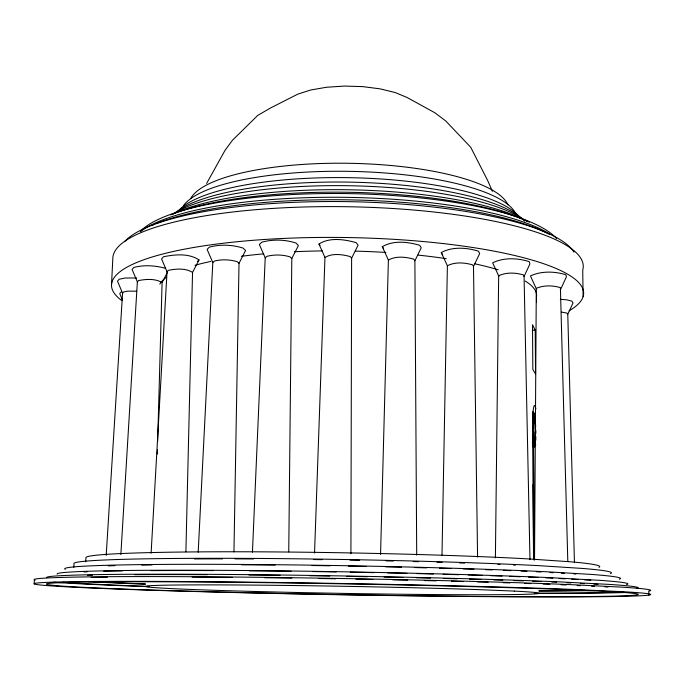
<?xml version="1.0" encoding="UTF-8"?>
<svg xmlns="http://www.w3.org/2000/svg" width="683" height="683" viewBox="0 0 683 683"><rect width="100%" height="100%" fill="white"/><g stroke="black" fill="none" stroke-linecap="round" stroke-linejoin="round"><path stroke-width="1.02" d="M350.917 553.742L351.617 258.208L358.097 245.137L356.15 242.636C344.437 239.349 329.59 237.112 318.961 244.044L324.963 257.474L314.547 553.051M534.533 559.642L536.3 288.363C543.728 285.101 552.709 285.315 560.401 287.637L567.804 561.341M535.506 419.678L535.446 421.804M288.747 551.847L291.803 258.567L298.386 245.547L296.046 243.063C285.135 239.468 273.106 239.204 262.007 242.106L259.335 244.454L265.217 257.841L252.445 552.214M495.397 557.883L498.667 275.753C506.24 272.141 515.605 272.56 523.511 274.959L524.066 276.444L529.974 559.608M233.953 551.907L239.016 263.288L245.598 250.465L242.952 248.049C232.169 244.685 220.344 244.19 209.399 247.109L207.103 249.397L212.806 262.571L198.19 552.282M441.995 555.313L447.382 265.764L441.286 252.548C452.359 246.469 466.728 247.536 478.501 251.207L479.628 253.615L473.49 266.481L477.579 557.063M532.766 442.686L532.757 443.216L532.86 437.47M185.896 551.779L192.546 272.423L199.026 259.941C189.003 253.128 174.95 254.392 163.519 256.757L161.564 258.908L167.036 271.732L151.105 553.256M157.312 454.075L157.431 449.815M157.671 441.295L162.093 282.566L167.446 272.321M380.559 554.468L388.388 260.078L382.309 246.691C393.229 240.151 407.896 241.782 419.695 245.308L421.223 247.784L414.888 260.804L416.707 555.159M533.577 443.233L533.602 446.332L533.321 442.84M535.549 424.399L535.643 426.977M111.525 284.7L112.849 257.875A235.251 55.707 1 0 1 357.457 206.94A235.251 55.707 1 0 1 582.727 270.067L583.111 296.644M85.717 561.81L85.93 557.712A256.928 9.357 1 0 1 246.614 551.787A256.928 9.357 1 0 1 528.574 558.916L571.782 561.887A256.928 9.357 1 0 1 598.923 567.334M73.807 567.283L74.003 563.603A268.769 8.691 1 0 1 241.791 558.361A268.769 8.691 1 0 1 538.076 565.609L583.077 568.478A268.769 8.691 1 0 1 610.448 573.592M34.15 583.982L34.389 579.884M120.848 554.639L137.36 281.9L132.101 269.469L133.817 267.446C144.156 264.722 155.229 265.482 165.465 268.308M106.198 555.39L122.573 293.186L117.519 281.174L119.09 279.287L125.006 278.015L136.685 277.981M535.72 430.307L535.796 433.278M534.943 440.168L534.738 438.998M533.961 419.601L533.884 421.027M533.969 440.108L535.293 439.707L535.592 445.41L535.557 444.94M534.097 420.438L533.799 414.675L534.097 420.446L532.86 420.463M560.786 289.02L566.403 276.88L565.874 274.762C554.605 271.211 541.286 270.912 530.435 275.898L536.343 288.832M574.446 562.732L567.778 314.274L573.037 302.928L571.893 301.152L566.48 299.777L560.308 299.342M524.066 276.444L529.948 263.894L529.171 261.623C517.594 257.943 503.687 257.337 492.648 262.87L498.889 276.308M206.642 183.411L225.014 150.38L232.365 140.357L257.773 115.367L270.818 107.837L297.788 94.143L310.705 90.002L326.645 87.236L344.445 86.075L362.733 86.621L380.089 88.85L395.201 92.547L406.957 97.421L434.738 112.704L445.7 120.908L470.698 147.229L487.619 180.414L492.426 191.36M121.275 291.88L119.756 293.622L122.59 300.383M122.573 293.186L123.666 291.957L127.687 291.129L136.634 291.197M137.36 281.9L138.547 280.576C146.171 279.091 155.237 278.442 162.093 282.566M167.036 271.732L168.394 270.314C176.188 268.786 185.639 267.949 192.546 272.423M197.583 261.35L199.026 259.941M212.806 262.571L214.394 261.077C221.847 259.173 229.847 259.506 237.197 261.7L239.016 263.288M265.217 257.841L267.053 256.296C274.617 254.409 282.753 254.588 290.19 256.936L291.803 258.567M324.963 257.474C332.288 252.941 342.26 254.426 350.259 256.569L351.617 258.208M388.388 260.078C395.901 255.792 405.762 256.876 413.821 259.181L414.888 260.804M447.382 265.764C454.98 261.785 464.653 262.503 472.696 264.902L473.49 266.481M532.219 330.239L535.216 330.162L535.557 374.062L532.834 369.443L532.501 324.758L535.216 330.162M561.093 584.75L566.079 584.99M577.152 585.527L580.226 585.673M591.563 586.219L594.662 586.373M604.976 586.868L608.066 587.021M551.574 581.984L556.628 582.232M566.796 582.744L570.903 582.958M580.277 583.427L584.46 583.641M593.851 584.11L598.026 584.324M545.521 577.792L552.871 578.185M559.129 578.527L565.302 578.851M571.688 579.201L578.083 579.543M584.469 579.884L590.863 580.226M541.073 572.004L538.127 571.833A268.965 7.701 1 0 0 536.326 571.748M549.969 572.525L553.059 572.704M561.332 573.191L564.457 573.37M573.805 573.916L575.889 574.044M561.435 312.08L566.984 313.104L567.778 314.274M532.595 414.701L532.74 419.507M535.301 422.487L535.438 417.262M318.961 244.044L320.054 245.282M382.309 246.691L383.487 248.33M441.286 252.548L442.644 254.921M534.055 439.715L534.149 440.194M535.293 439.707L535.387 440.176M534.567 440.219L534.405 438.836M535.796 440.211L535.796 436.488M534.277 438.452L534.055 437.436L534.004 443.207L534.285 438.46M533.534 414.752L533.38 413.454L533.414 414.837M648.85 595.115L648.756 591.068A308.315 6.48 1 0 0 621.299 587.107L570.518 584.622A308.315 6.48 1 0 0 219.858 576.913A308.315 6.48 1 0 0 35.132 580.157M536.496 302.091L536.454 296.789A189.08 41.202 1 0 0 525.21 281.046M533.611 447.356L534.456 560.069M533.09 484.614L533.636 559.787M533.551 559.223L532.552 422.572A26.389 2.501 88.9 0 1 535.856 408.835M159.822 284.145A189.08 41.202 1 0 1 166.575 277.23M194.954 265.294A189.08 41.202 1 0 1 210.825 261.427M241.338 256.304A189.08 41.202 1 0 1 263.723 253.837M294.373 251.737A189.08 41.202 1 0 1 322.385 250.909M355.348 251.122A189.08 41.202 1 0 1 385.929 252.454M418.09 255.109A189.08 41.202 1 0 1 446.221 258.661M474.89 263.834A189.08 41.202 1 0 1 498.189 269.776M121.378 300.272A236.105 51.686 1 0 1 355.04 237.701A236.105 51.686 1 0 1 569.067 310.808M172.893 214.172A187.594 48.22 1 0 1 346.409 185.691A187.594 48.22 1 0 1 522.649 218.85M190.642 198.659A159.95 44.062 1 0 1 350.985 163.322A159.95 44.062 1 0 1 507.879 204.857M183.198 206.146A168.172 45.257 1 0 1 353.265 171.424A168.172 45.257 1 0 1 515.785 213.881M178.613 210.68A174.583 46.111 1 0 1 352.94 177.751A174.583 46.111 1 0 1 520.523 218.415M174.865 213.258A180.978 47.118 1 0 1 348.21 182.113A180.978 47.118 1 0 1 522.154 218.705M523.426 219.9A180.978 47.118 1 0 1 524.57 221.087M174.097 213.386A197.626 49.979 1 0 1 353.529 189.874A197.626 49.979 1 0 1 527.344 221.463M170.554 214.897A205.933 51.49 1 0 1 351.608 192.333A205.933 51.49 1 0 1 529.368 222.18M140.715 231.05A213.25 52.89 1 0 1 349.909 193.639A213.25 52.89 1 0 1 556.628 238.64M140.357 231.733A217.348 53.283 1 0 1 338.512 197.267A217.348 53.283 1 0 1 549.644 233.953M151.694 225.518A221.855 53.906 1 0 1 153.82 224.596M156.023 223.674A221.855 53.906 1 0 1 357.294 200.042A221.855 53.906 1 0 1 548.799 234.047M124.596 241.671A228.498 55.033 1 0 1 354.622 201.784A228.498 55.033 1 0 1 574.01 252.129M194.493 558.933A257.132 8.307 1 0 1 222.573 558.865M235.054 558.89A257.132 8.307 1 0 1 253.547 558.959M313.779 559.548A257.132 8.307 1 0 1 322.205 559.667M349.969 560.128A257.132 8.307 1 0 1 359.617 560.316M386.1 560.88A257.132 8.307 1 0 1 393.365 561.05M413.189 561.546A257.132 8.307 1 0 1 418.653 561.699M436.932 562.22A257.132 8.307 1 0 1 442.2 562.382M459.591 562.946A257.132 8.307 1 0 1 464.534 563.116M497.898 564.389A257.132 8.307 1 0 1 500.041 564.482M513.437 565.072A257.132 8.307 1 0 1 515.417 565.165M108.213 565.848A268.965 7.701 1 0 1 114.923 565.644M141.722 565.089A268.965 7.701 1 0 1 152.07 564.952M241.594 564.815A268.965 7.701 1 0 1 275.147 565.08M312.097 565.524A268.965 7.701 1 0 1 330.094 565.797M348.304 566.113A268.965 7.701 1 0 1 366.523 566.455M385.588 566.856A268.965 7.701 1 0 1 401.493 567.223M414.666 567.547A268.965 7.701 1 0 1 426.627 567.863M439.468 568.213A268.965 7.701 1 0 1 450.976 568.555M463.185 568.93A268.965 7.701 1 0 1 473.993 569.28M485.562 569.682A268.965 7.701 1 0 1 492.358 569.929M503.371 570.339A268.965 7.701 1 0 1 510.833 570.638M521.069 571.065A268.965 7.701 1 0 1 526.96 571.321M65.346 569.323A277.93 7.974 1 0 1 231.904 564.38A277.93 7.974 1 0 1 545.469 571.714L591.837 574.446A277.93 7.974 1 0 1 619.327 579.184M84.146 571.936A278.126 6.975 1 0 1 87.313 571.799M103.696 571.278A278.126 6.975 1 0 1 122.445 570.92M150.943 570.621A278.126 6.975 1 0 1 213.258 570.587M249.372 570.817A278.126 6.975 1 0 1 291.12 571.27M312.865 571.569A278.126 6.975 1 0 1 336.284 571.936M350.259 572.183A278.126 6.975 1 0 1 373.857 572.636M387.611 572.917A278.126 6.975 1 0 1 406.948 573.353M416.937 573.592A278.126 6.975 1 0 1 433.415 574.01M443.139 574.275A278.126 6.975 1 0 1 458.959 574.719M468.162 574.984A278.126 6.975 1 0 1 482.599 575.436M490.71 575.701A278.126 6.975 1 0 1 502.022 576.085M509.714 576.358A278.126 6.975 1 0 1 520.335 576.759M528.48 577.075A278.126 6.975 1 0 1 538.178 577.476M57.235 574.147A285.409 7.163 1 0 1 234.926 570.433A285.409 7.163 1 0 1 551.531 577.716L599.008 580.285A285.409 7.163 1 0 1 626.55 584.597M586.125 590.343A285.554 6.454 1 0 1 538.733 590.838M145.59 583.965A285.554 6.454 1 0 1 93.58 581.549M87.39 575.376A285.554 6.454 1 0 1 92.529 575.248M134.542 574.676A285.554 6.454 1 0 1 207.291 574.685M248.928 574.992A285.554 6.454 1 0 1 280.064 575.342M309.672 575.743A285.554 6.454 1 0 1 329.744 576.059M346.836 576.35A285.554 6.454 1 0 1 367.164 576.725M384.102 577.067A285.554 6.454 1 0 1 403.03 577.476M416.28 577.775A285.554 6.454 1 0 1 430.503 578.125M443.438 578.45A285.554 6.454 1 0 1 457.14 578.817M469.434 579.158A285.554 6.454 1 0 1 481.319 579.508M493.715 579.893A285.554 6.454 1 0 1 502.808 580.183M513.855 580.559A285.554 6.454 1 0 1 523.443 580.891M532.646 581.233A285.554 6.454 1 0 1 541.431 581.566M595.807 590.513A295.782 6.693 1 0 1 539.22 591.068M145.248 584.187A295.782 6.693 1 0 1 88.158 581.617M46.862 577.69A295.782 6.693 1 0 1 230.692 574.488A295.782 6.693 1 0 1 560.069 581.899L609.048 584.392A295.782 6.693 1 0 1 636.607 588.464M623.699 591.939A295.876 6.207 1 0 1 539.237 593.177M149.304 586.441A295.876 6.207 1 0 1 147.221 586.364M145.155 586.296A295.876 6.207 1 0 1 62.973 582.266M91.087 577.442A295.876 6.207 1 0 1 107.402 577.237M192.111 577.135A295.876 6.207 1 0 1 232.254 577.417M264.739 577.758A295.876 6.207 1 0 1 291.837 578.108M318.679 578.501A295.876 6.207 1 0 1 335.626 578.783M355.894 579.133A295.876 6.207 1 0 1 372.909 579.457M392.845 579.867A295.876 6.207 1 0 1 407.691 580.191M424.297 580.567A295.876 6.207 1 0 1 436.343 580.857M451.429 581.233A295.876 6.207 1 0 1 463.014 581.54M477.332 581.933A295.876 6.207 1 0 1 488.2 582.249M503.192 582.701A295.876 6.207 1 0 1 510.039 582.915M524.416 583.384A295.876 6.207 1 0 1 530.811 583.606M543.096 584.042A295.876 6.207 1 0 1 549.917 584.298M624.1 592.554A308.315 6.48 1 0 1 534.294 593.425M149.005 586.671A308.315 6.48 1 0 1 53.667 582.232M534.669 444.787A18.023 1.733 88.9 0 1 532.373 441.756M532.45 413.027A18.023 1.733 88.9 0 1 533.773 413.13M535.105 438.58A18.023 1.733 88.9 0 1 535.02 440.535M533.047 437.137A9.297 0.888 88.9 0 1 532.851 435.43M532.578 430.964A9.297 0.888 88.9 0 1 532.535 428.523M533.346 433.927C533.466 440.057 534.123 427.319 533.346 433.927M534.558 441.278C534.798 454.998 535.105 436.898 534.558 441.278M534.883 417.987C534.456 425.415 534.567 403.858 534.883 417.987M533.056 427.148C534.149 433.039 533.585 420.6 533.056 427.148M533.867 422.128C533.628 428.804 532.953 413.036 533.867 422.128M514.282 591.094L480.516 589.702A196.67 3.552 1 0 0 157.662 585.374A196.67 3.552 1 0 0 357.636 593.629A196.67 3.552 1 0 0 514.282 591.094M621.385 591.598L570.578 589.327A308.485 5.643 1 0 0 59.301 581.959A308.485 5.643 1 0 0 347.195 594.859A308.485 5.643 1 0 0 621.385 591.598M609.176 591.546L560.145 589.369A296.029 5.404 1 0 0 69.965 582.36A296.029 5.404 1 0 0 349.073 594.748A296.029 5.404 1 0 0 609.176 591.546M533.858 424.109A9.297 0.888 88.9 0 0 534.755 438.93A9.297 0.888 88.9 0 0 535.421 426.064A9.297 0.888 88.9 0 0 533.858 424.109"/></g></svg>
